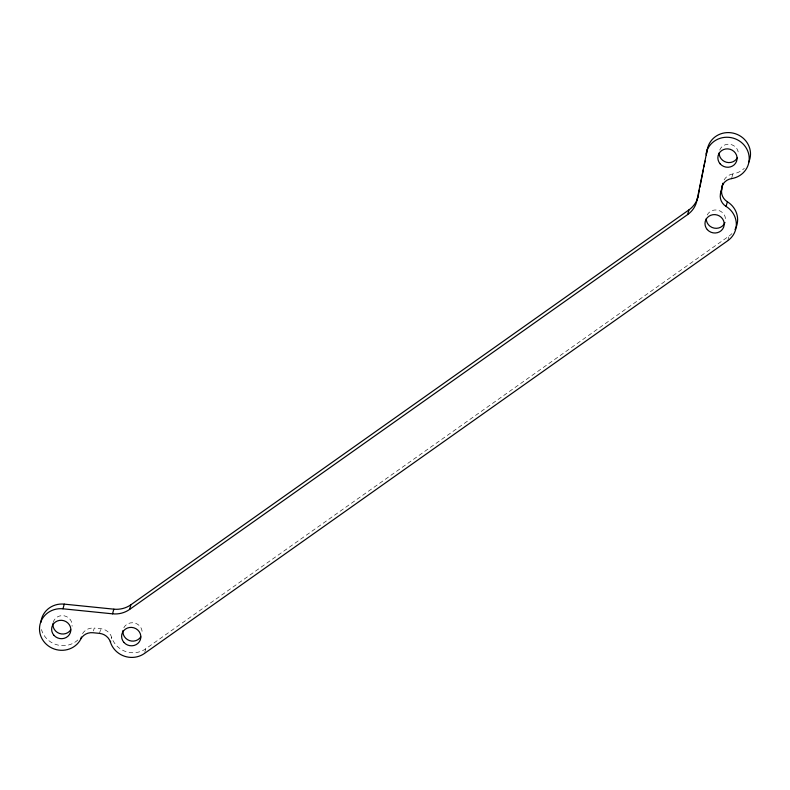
<?xml version="1.0" encoding="UTF-8"?>
<svg xmlns="http://www.w3.org/2000/svg" width="790" height="790" viewBox="0 0 790 790"><rect width="100%" height="100%" fill="white"/><g stroke="black" fill="none" stroke-linecap="round" stroke-linejoin="round"><path stroke-width="0.59" stroke-dasharray="3.95 2.96" d="M93.437 630.973L94.247 628.06L100.804 628.721A12.452 11.84 15.5 0 1 111.706 637.412A21.814 20.738 15.5 0 0 145.735 648.797L729.111 236.003A21.814 20.738 15.5 0 0 731.945 233.583M99.51 633.383L100.804 628.721M111.301 638.873L111.706 637.412M144.768 652.293L145.735 648.797M732.014 176.861L732.824 173.948A21.814 20.738 15.5 0 0 744.358 168.3M727.817 240.664L729.111 236.003M724.114 179.942A12.452 11.84 15.5 0 1 732.824 173.948M77.894 639.949A21.814 20.738 15.5 0 1 56.801 644.768A21.814 20.738 15.5 0 1 41.485 629.531M82.506 633.669A12.452 11.84 15.5 0 1 94.247 628.06M707.198 214.979A9.658 9.174 15.5 0 1 725.427 220.608M719.69 150.12A9.658 9.174 15.5 0 1 738.304 154.85M123.803 627.833A9.658 9.174 15.5 0 1 142.141 632.435M53.177 622.451A9.658 9.174 15.5 0 1 64.286 615.825A9.658 9.174 15.5 0 1 72.068 626.292"/><path stroke-width="1.19" d="M726.079 206.427A12.452 11.84 15.5 0 1 720.431 194.014L722.929 183.191L721.724 189.353A12.452 11.84 15.5 0 0 727.373 201.766L726.079 206.427A21.814 20.738 15.5 0 1 727.817 240.664L144.452 653.458A21.814 20.738 15.5 0 1 110.412 642.073A12.452 11.84 15.5 0 0 99.51 633.383L92.953 632.721A12.452 11.84 15.5 0 0 80.797 639.071A21.814 20.738 15.5 0 1 54.243 649.024A21.814 20.738 15.5 0 1 39.944 624.752A21.814 20.738 15.5 0 1 62.973 608.794L112.535 613.83A24.915 23.68 15.5 0 0 129.6 609.436L687.665 214.544A24.915 23.68 15.5 0 0 696.977 200.275L707.396 149.053A21.814 20.738 15.5 0 1 735.342 133.727A21.814 20.738 15.5 0 1 748.535 162.562M698.271 195.614L699.446 189.639M699.91 187.25L703.416 169.346M703.89 166.957L705.055 160.992M706.221 155.018L707.396 149.053M62.973 608.794L64.257 604.133L113.829 609.169A24.915 23.68 15.5 0 0 130.893 604.775L688.959 209.883A24.915 23.68 15.5 0 0 698.044 196.651M80.965 638.488L81.37 637.026M112.535 613.83L113.829 609.169M110.412 642.073L110.649 641.204M129.6 609.436L130.893 604.775M687.665 214.544L688.959 209.883M696.977 200.275L697.955 196.779M720.431 194.014L721.724 189.353M721.635 187.852A12.452 11.84 15.5 0 1 731.53 178.609L731.688 178.026M727.373 201.766A21.814 20.738 15.5 0 1 735.016 229.525M706.102 153.714A21.814 20.738 15.5 0 1 728.785 137.322A21.814 20.738 15.5 0 1 749.177 157.289A21.814 20.738 15.5 0 1 731.53 178.609M40.883 622.372A21.814 20.738 15.5 0 1 64.257 604.133M724.963 222.444A9.658 9.174 15.5 0 1 706.28 218.623M737.475 157.546A9.658 9.174 15.5 0 1 719.157 152.895M140.808 636.829A9.658 9.174 15.5 0 1 122.983 630.499M70.774 629.778A9.658 9.174 15.5 0 1 52.989 623.389M707.287 229.604A9.658 9.174 15.5 0 0 723.67 227.105A9.658 9.174 15.5 0 0 712.847 214.712A9.658 9.174 15.5 0 0 707.287 229.604M720.174 163.876A9.658 9.174 15.5 0 0 736.547 161.348A9.658 9.174 15.5 0 0 725.704 148.974A9.658 9.174 15.5 0 0 720.174 163.876M123.941 642.428A9.658 9.174 15.5 0 0 140.314 639.861A9.658 9.174 15.5 0 0 129.432 627.507A9.658 9.174 15.5 0 0 123.941 642.428M53.937 635.308A9.658 9.174 15.5 0 0 70.31 632.78A9.658 9.174 15.5 0 0 59.467 620.407A9.658 9.174 15.5 0 0 53.937 635.308"/></g></svg>
